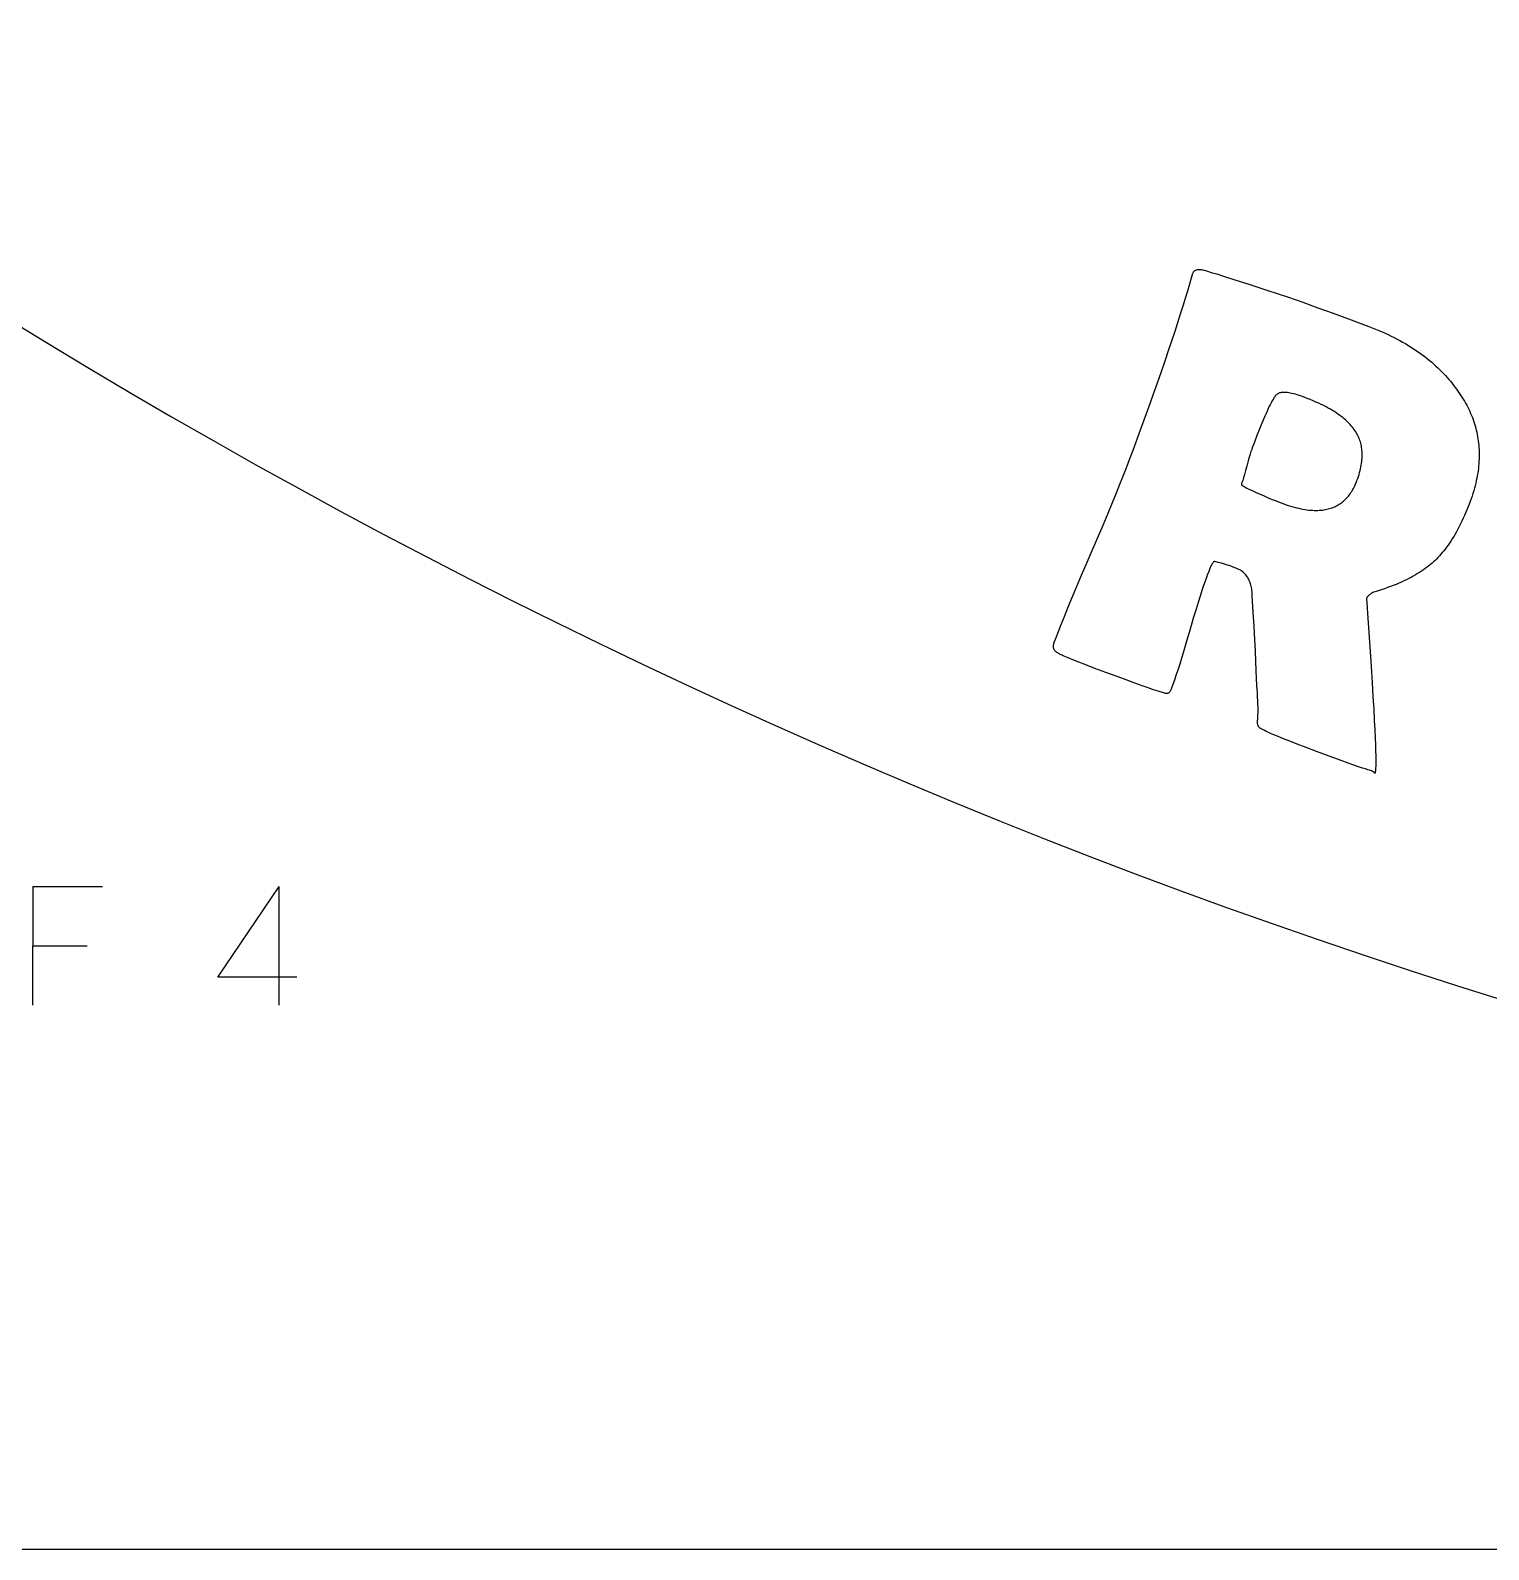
# Model space of a CAD drawing. Header units: inches. Extents: x -1316 to -504, y 751 to 1208.
# Drawn here: x -1205 to -1155.9, y 751.2 to 802.4 of the extents above; entities that cross this region are included whole.
import ezdxf

# ---------------------------------------------------------------- set-up
doc = ezdxf.new("R2010")
doc.units = ezdxf.units.IN
doc.header["$MEASUREMENT"] = 0
doc.linetypes.add('Continuous2', pattern=[0])
for name, color, linetype in [('68343 AND 68344 CARRIAGE AND ARM PLATE', 1, 'Continuous'), ('68351 TABLE', 1, 'Continuous'), ('68369 Idler Mount', 1, 'Continuous'), ('STOCK OUTLINE', 1, 'Continuous')]:
    doc.layers.add(name, color=color, linetype=linetype)

msp = doc.modelspace()

# ---------------------------------------------------------------- linework, layer by layer
at = {"layer": '68343 AND 68344 CARRIAGE AND ARM PLATE', "color": 3, "linetype": 'Continuous2', "lineweight": -3, "true_color": 0x00ff00}
for p, q in [((-1165.975, 793.861), (-1165.917, 794.064)), ((-1165.917, 794.064), (-1165.865, 794.22)), ((-1165.865, 794.22), (-1165.859, 794.237)), ((-1165.859, 794.237), (-1165.851, 794.252)), ((-1165.851, 794.252), (-1165.843, 794.266)), ((-1165.843, 794.266), (-1165.833, 794.279)), ((-1165.833, 794.279), (-1165.822, 794.29)), ((-1165.822, 794.29), (-1165.81, 794.301)), ((-1165.81, 794.301), (-1165.797, 794.31)), ((-1165.797, 794.31), (-1165.783, 794.318)), ((-1165.783, 794.318), (-1165.767, 794.325)), ((-1165.767, 794.325), (-1165.749, 794.331)), ((-1165.749, 794.331), (-1165.73, 794.336)), ((-1165.73, 794.336), (-1165.71, 794.339)), ((-1165.71, 794.339), (-1165.687, 794.341)), ((-1165.687, 794.341), (-1165.662, 794.342)), ((-1165.662, 794.342), (-1165.635, 794.342)), ((-1165.635, 794.342), (-1165.605, 794.339)), ((-1165.605, 794.339), (-1165.572, 794.335)), ((-1165.572, 794.335), (-1165.537, 794.329)), ((-1165.537, 794.329), (-1165.498, 794.32)), ((-1165.498, 794.32), (-1165.495, 794.32)), ((-1165.495, 794.32), (-1165.448, 794.307)), ((-1165.448, 794.307), (-1165.37, 794.285)), ((-1165.37, 794.285), (-1165.247, 794.249)), ((-1165.247, 794.249), (-1165.066, 794.194)), ((-1165.066, 794.194), (-1164.808, 794.113)), ((-1164.808, 794.113), (-1164.456, 794.001)), ((-1164.456, 794.001), (-1163.985, 793.85)), ((-1166.117, 793.381), (-1166.043, 793.627)), ((-1166.043, 793.627), (-1165.975, 793.861)), ((-1163.985, 793.85), (-1163.374, 793.651)), ((-1163.374, 793.651), (-1162.68, 793.425)), ((-1162.68, 793.425), (-1162.166, 793.241)), ((-1166.281, 792.849), (-1166.196, 793.122)), ((-1166.196, 793.122), (-1166.117, 793.381)), ((-1162.166, 793.241), (-1161.653, 793.056)), ((-1161.653, 793.056), (-1161.141, 792.869)), ((-1166.47, 792.262), (-1166.372, 792.563)), ((-1166.372, 792.563), (-1166.281, 792.849)), ((-1161.141, 792.869), (-1160.629, 792.681)), ((-1160.629, 792.681), (-1160.118, 792.491)), ((-1160.118, 792.491), (-1159.937, 792.424)), ((-1159.937, 792.424), (-1159.823, 792.38)), ((-1159.823, 792.38), (-1159.711, 792.336)), ((-1166.685, 791.615), (-1166.574, 791.946)), ((-1166.574, 791.946), (-1166.47, 792.262)), ((-1159.711, 792.336), (-1159.602, 792.29)), ((-1159.602, 792.29), (-1159.495, 792.244)), ((-1159.495, 792.244), (-1159.389, 792.197)), ((-1159.389, 792.197), (-1159.286, 792.149)), ((-1159.286, 792.149), (-1159.185, 792.101)), ((-1159.185, 792.101), (-1159.086, 792.051)), ((-1159.086, 792.051), (-1158.989, 792.001)), ((-1158.989, 792.001), (-1158.894, 791.95)), ((-1158.894, 791.95), (-1158.801, 791.898)), ((-1158.801, 791.898), (-1158.709, 791.846)), ((-1166.803, 791.268), (-1166.685, 791.615)), ((-1158.709, 791.846), (-1158.62, 791.792)), ((-1158.62, 791.792), (-1158.532, 791.738)), ((-1158.532, 791.738), (-1158.446, 791.684)), ((-1158.446, 791.684), (-1158.362, 791.628)), ((-1158.362, 791.628), (-1158.28, 791.572)), ((-1158.28, 791.572), (-1158.199, 791.514)), ((-1158.199, 791.514), (-1158.12, 791.456)), ((-1158.12, 791.456), (-1158.043, 791.398)), ((-1158.043, 791.398), (-1157.967, 791.338)), ((-1157.967, 791.338), (-1157.893, 791.278)), ((-1167.061, 790.524), (-1166.929, 790.904)), ((-1166.929, 790.904), (-1166.803, 791.268)), ((-1157.893, 791.278), (-1157.821, 791.217)), ((-1157.821, 791.217), (-1157.75, 791.156)), ((-1157.75, 791.156), (-1157.681, 791.093)), ((-1157.681, 791.093), (-1157.613, 791.03)), ((-1157.613, 791.03), (-1157.547, 790.966)), ((-1157.547, 790.966), (-1157.482, 790.902)), ((-1157.482, 790.902), (-1157.419, 790.836)), ((-1157.419, 790.836), (-1157.358, 790.77)), ((-1167.202, 790.126), (-1167.061, 790.524)), ((-1157.358, 790.77), (-1157.297, 790.703)), ((-1157.297, 790.703), (-1157.239, 790.635)), ((-1157.239, 790.635), (-1157.181, 790.567)), ((-1157.181, 790.567), (-1157.125, 790.497)), ((-1157.125, 790.497), (-1157.071, 790.427)), ((-1157.071, 790.427), (-1157.018, 790.356)), ((-1157.018, 790.356), (-1156.966, 790.284)), ((-1167.351, 789.71), (-1167.202, 790.126)), ((-1163.235, 789.853), (-1163.268, 789.788)), ((-1163.206, 789.907), (-1163.235, 789.853)), ((-1163.179, 789.952), (-1163.206, 789.907)), ((-1163.156, 789.989), (-1163.179, 789.952)), ((-1163.136, 790.02), (-1163.156, 789.989)), ((-1163.118, 790.044), (-1163.136, 790.02)), ((-1163.102, 790.063), (-1163.118, 790.044)), ((-1163.101, 790.065), (-1163.102, 790.063)), ((-1163.091, 790.081), (-1163.101, 790.065)), ((-1163.08, 790.097), (-1163.091, 790.081)), ((-1163.068, 790.112), (-1163.08, 790.097)), ((-1163.055, 790.125), (-1163.068, 790.112)), ((-1163.04, 790.138), (-1163.055, 790.125)), ((-1163.024, 790.149), (-1163.04, 790.138)), ((-1163.007, 790.16), (-1163.024, 790.149)), ((-1162.988, 790.169), (-1163.007, 790.16)), ((-1162.967, 790.178), (-1162.988, 790.169)), ((-1162.945, 790.185), (-1162.967, 790.178)), ((-1162.92, 790.192), (-1162.945, 790.185)), ((-1162.894, 790.197), (-1162.92, 790.192)), ((-1162.865, 790.201), (-1162.894, 790.197)), ((-1162.834, 790.203), (-1162.865, 790.201)), ((-1162.8, 790.204), (-1162.834, 790.203)), ((-1162.764, 790.204), (-1162.8, 790.204)), ((-1162.724, 790.201), (-1162.764, 790.204)), ((-1162.682, 790.197), (-1162.724, 790.201)), ((-1162.636, 790.19), (-1162.682, 790.197)), ((-1162.587, 790.182), (-1162.636, 790.19)), ((-1162.533, 790.171), (-1162.587, 790.182)), ((-1162.476, 790.157), (-1162.533, 790.171)), ((-1162.415, 790.141), (-1162.476, 790.157)), ((-1162.349, 790.122), (-1162.415, 790.141)), ((-1162.279, 790.099), (-1162.349, 790.122)), ((-1162.204, 790.074), (-1162.279, 790.099)), ((-1162.124, 790.044), (-1162.204, 790.074)), ((-1162.014, 790.002), (-1162.124, 790.044)), ((-1161.912, 789.962), (-1162.014, 790.002)), ((-1161.814, 789.921), (-1161.912, 789.962)), ((-1161.72, 789.88), (-1161.814, 789.921)), ((-1161.629, 789.839), (-1161.72, 789.88)), ((-1161.543, 789.798), (-1161.629, 789.839)), ((-1156.966, 790.284), (-1156.916, 790.211)), ((-1156.916, 790.211), (-1156.896, 790.182)), ((-1156.896, 790.182), (-1156.849, 790.115)), ((-1156.849, 790.115), (-1156.805, 790.047)), ((-1156.805, 790.047), (-1156.762, 789.979)), ((-1156.762, 789.979), (-1156.72, 789.911)), ((-1156.72, 789.911), (-1156.681, 789.842)), ((-1156.681, 789.842), (-1156.643, 789.774)), ((-1167.509, 789.276), (-1167.351, 789.71)), ((-1163.445, 789.404), (-1163.502, 789.269)), ((-1163.393, 789.521), (-1163.445, 789.404)), ((-1163.347, 789.624), (-1163.393, 789.521)), ((-1163.305, 789.712), (-1163.347, 789.624)), ((-1163.268, 789.788), (-1163.305, 789.712)), ((-1161.461, 789.757), (-1161.543, 789.798)), ((-1161.382, 789.717), (-1161.461, 789.757)), ((-1161.307, 789.676), (-1161.382, 789.717)), ((-1161.235, 789.636), (-1161.307, 789.676)), ((-1161.166, 789.595), (-1161.235, 789.636)), ((-1161.101, 789.555), (-1161.166, 789.595)), ((-1161.039, 789.515), (-1161.101, 789.555)), ((-1160.98, 789.475), (-1161.039, 789.515)), ((-1160.924, 789.435), (-1160.98, 789.475)), ((-1160.871, 789.395), (-1160.924, 789.435)), ((-1160.82, 789.355), (-1160.871, 789.395)), ((-1160.772, 789.316), (-1160.82, 789.355)), ((-1160.727, 789.276), (-1160.772, 789.316)), ((-1156.643, 789.774), (-1156.607, 789.705)), ((-1156.607, 789.705), (-1156.573, 789.636)), ((-1156.573, 789.636), (-1156.54, 789.567)), ((-1156.54, 789.567), (-1156.509, 789.497)), ((-1156.509, 789.497), (-1156.48, 789.428)), ((-1156.48, 789.428), (-1156.452, 789.358)), ((-1156.452, 789.358), (-1156.426, 789.288)), ((-1167.85, 788.349), (-1167.675, 788.822)), ((-1167.675, 788.822), (-1167.509, 789.276)), ((-1163.634, 788.943), (-1163.71, 788.749)), ((-1163.564, 789.116), (-1163.634, 788.943)), ((-1163.502, 789.269), (-1163.564, 789.116)), ((-1160.684, 789.237), (-1160.727, 789.276)), ((-1160.644, 789.198), (-1160.684, 789.237)), ((-1160.606, 789.159), (-1160.644, 789.198)), ((-1160.57, 789.12), (-1160.606, 789.159)), ((-1160.537, 789.081), (-1160.57, 789.12)), ((-1160.505, 789.042), (-1160.537, 789.081)), ((-1160.497, 789.032), (-1160.505, 789.042)), ((-1160.466, 788.994), (-1160.497, 789.032)), ((-1160.436, 788.955), (-1160.466, 788.994)), ((-1160.408, 788.916), (-1160.436, 788.955)), ((-1160.382, 788.876), (-1160.408, 788.916)), ((-1160.357, 788.835), (-1160.382, 788.876)), ((-1160.334, 788.794), (-1160.357, 788.835)), ((-1160.313, 788.753), (-1160.334, 788.794)), ((-1156.426, 789.288), (-1156.401, 789.217)), ((-1156.401, 789.217), (-1156.378, 789.147)), ((-1156.378, 789.147), (-1156.357, 789.076)), ((-1156.357, 789.076), (-1156.337, 789.004)), ((-1156.337, 789.004), (-1156.319, 788.932)), ((-1156.319, 788.932), (-1156.302, 788.86)), ((-1156.302, 788.86), (-1156.287, 788.788)), ((-1156.287, 788.788), (-1156.274, 788.715)), ((-1168.034, 787.856), (-1167.85, 788.349)), ((-1163.887, 788.281), (-1163.911, 788.21)), ((-1163.866, 788.34), (-1163.887, 788.281)), ((-1163.794, 788.532), (-1163.866, 788.34)), ((-1163.71, 788.749), (-1163.794, 788.532)), ((-1160.292, 788.711), (-1160.313, 788.753)), ((-1160.274, 788.668), (-1160.292, 788.711)), ((-1160.256, 788.624), (-1160.274, 788.668)), ((-1160.24, 788.58), (-1160.256, 788.624)), ((-1160.226, 788.535), (-1160.24, 788.58)), ((-1160.213, 788.49), (-1160.226, 788.535)), ((-1160.202, 788.443), (-1160.213, 788.49)), ((-1160.192, 788.396), (-1160.202, 788.443)), ((-1160.183, 788.348), (-1160.192, 788.396)), ((-1160.176, 788.299), (-1160.183, 788.348)), ((-1160.171, 788.25), (-1160.176, 788.299)), ((-1156.274, 788.715), (-1156.262, 788.642)), ((-1156.262, 788.642), (-1156.251, 788.568)), ((-1156.251, 788.568), (-1156.242, 788.494)), ((-1156.242, 788.494), (-1156.235, 788.419)), ((-1156.235, 788.419), (-1156.229, 788.344)), ((-1156.229, 788.344), (-1156.225, 788.268)), ((-1156.225, 788.268), (-1156.222, 788.192)), ((-1168.136, 787.587), (-1168.059, 787.79)), ((-1168.059, 787.79), (-1168.034, 787.856)), ((-1164.041, 787.764), (-1164.051, 787.723)), ((-1164.003, 787.903), (-1164.041, 787.764)), ((-1163.969, 788.022), (-1164.003, 787.903)), ((-1163.938, 788.124), (-1163.969, 788.022)), ((-1163.911, 788.21), (-1163.938, 788.124)), ((-1160.204, 787.695), (-1160.193, 787.755)), ((-1160.193, 787.755), (-1160.184, 787.815)), ((-1160.184, 787.815), (-1160.176, 787.873)), ((-1160.176, 787.873), (-1160.17, 787.93)), ((-1160.167, 788.199), (-1160.171, 788.25)), ((-1160.17, 787.93), (-1160.166, 787.986)), ((-1160.164, 788.147), (-1160.167, 788.199)), ((-1160.166, 787.986), (-1160.164, 788.041)), ((-1160.163, 788.095), (-1160.164, 788.147)), ((-1160.164, 788.041), (-1160.163, 788.095)), ((-1156.233, 787.803), (-1156.24, 787.723)), ((-1156.228, 787.882), (-1156.233, 787.803)), ((-1156.224, 787.96), (-1156.228, 787.882)), ((-1156.222, 788.038), (-1156.224, 787.96)), ((-1156.222, 788.192), (-1156.221, 788.115)), ((-1156.221, 788.115), (-1156.222, 788.038)), ((-1168.325, 787.109), (-1168.226, 787.357)), ((-1168.226, 787.357), (-1168.136, 787.587)), ((-1164.162, 787.331), (-1164.19, 787.24)), ((-1164.129, 787.44), (-1164.162, 787.331)), ((-1164.093, 787.57), (-1164.129, 787.44)), ((-1164.051, 787.723), (-1164.093, 787.57)), ((-1160.339, 787.23), (-1160.313, 787.301)), ((-1160.313, 787.301), (-1160.29, 787.37)), ((-1160.29, 787.37), (-1160.269, 787.438)), ((-1160.269, 787.438), (-1160.249, 787.504)), ((-1160.249, 787.504), (-1160.232, 787.569)), ((-1160.232, 787.569), (-1160.217, 787.633)), ((-1160.217, 787.633), (-1160.204, 787.695)), ((-1156.301, 787.314), (-1156.318, 787.23)), ((-1156.285, 787.397), (-1156.301, 787.314)), ((-1156.271, 787.48), (-1156.285, 787.397)), ((-1156.259, 787.562), (-1156.271, 787.48)), ((-1156.249, 787.643), (-1156.259, 787.562)), ((-1156.24, 787.723), (-1156.249, 787.643)), ((-1168.576, 786.495), (-1168.443, 786.819)), ((-1168.443, 786.819), (-1168.325, 787.109)), ((-1164.215, 787.165), (-1164.235, 787.112)), ((-1164.235, 787.112), (-1164.235, 787.109)), ((-1164.235, 787.109), (-1164.234, 787.105)), ((-1164.234, 787.105), (-1164.231, 787.099)), ((-1164.231, 787.099), (-1164.225, 787.092)), ((-1164.225, 787.092), (-1164.215, 787.082)), ((-1164.19, 787.24), (-1164.215, 787.165)), ((-1164.215, 787.082), (-1164.199, 787.07)), ((-1164.199, 787.07), (-1164.176, 787.055)), ((-1164.176, 787.055), (-1164.145, 787.035)), ((-1164.145, 787.035), (-1164.102, 787.011)), ((-1164.102, 787.011), (-1164.047, 786.981)), ((-1164.047, 786.981), (-1164.001, 786.958)), ((-1164.001, 786.958), (-1163.869, 786.894)), ((-1163.869, 786.894), (-1163.736, 786.833)), ((-1163.736, 786.833), (-1163.603, 786.773)), ((-1163.603, 786.773), (-1163.469, 786.714)), ((-1160.63, 786.708), (-1160.6, 786.746)), ((-1160.6, 786.746), (-1160.571, 786.785)), ((-1160.571, 786.785), (-1160.542, 786.826)), ((-1160.542, 786.826), (-1160.514, 786.869)), ((-1160.514, 786.869), (-1160.487, 786.914)), ((-1160.487, 786.914), (-1160.461, 786.961)), ((-1160.461, 786.961), (-1160.436, 787.009)), ((-1160.436, 787.009), (-1160.411, 787.06)), ((-1160.411, 787.06), (-1160.387, 787.112)), ((-1160.387, 787.112), (-1160.364, 787.167)), ((-1160.364, 787.167), (-1160.339, 787.23)), ((-1156.433, 786.798), (-1156.461, 786.709)), ((-1156.406, 786.886), (-1156.433, 786.798)), ((-1156.381, 786.974), (-1156.406, 786.886)), ((-1156.358, 787.06), (-1156.381, 786.974)), ((-1156.337, 787.145), (-1156.358, 787.06)), ((-1156.318, 787.23), (-1156.337, 787.145)), ((-1168.726, 786.135), (-1168.576, 786.495)), ((-1163.469, 786.714), (-1163.334, 786.657)), ((-1163.334, 786.657), (-1163.199, 786.601)), ((-1163.199, 786.601), (-1163.063, 786.547)), ((-1163.063, 786.547), (-1162.926, 786.494)), ((-1162.926, 786.494), (-1162.864, 786.471)), ((-1162.864, 786.471), (-1162.777, 786.439)), ((-1162.777, 786.439), (-1162.692, 786.409)), ((-1162.692, 786.409), (-1162.609, 786.383)), ((-1162.609, 786.383), (-1162.529, 786.358)), ((-1162.529, 786.358), (-1162.451, 786.336)), ((-1162.451, 786.336), (-1162.375, 786.316)), ((-1162.375, 786.316), (-1162.301, 786.299)), ((-1162.301, 786.299), (-1162.229, 786.283)), ((-1162.229, 786.283), (-1162.159, 786.27)), ((-1162.159, 786.27), (-1162.091, 786.258)), ((-1162.091, 786.258), (-1162.025, 786.248)), ((-1162.025, 786.248), (-1161.961, 786.241)), ((-1161.961, 786.241), (-1161.898, 786.235)), ((-1161.898, 786.235), (-1161.837, 786.231)), ((-1161.837, 786.231), (-1161.777, 786.228)), ((-1161.777, 786.228), (-1161.72, 786.227)), ((-1161.72, 786.227), (-1161.663, 786.228)), ((-1161.663, 786.228), (-1161.608, 786.231)), ((-1161.608, 786.231), (-1161.555, 786.235)), ((-1161.555, 786.235), (-1161.503, 786.24)), ((-1161.503, 786.24), (-1161.452, 786.247)), ((-1161.452, 786.247), (-1161.403, 786.255)), ((-1161.403, 786.255), (-1161.355, 786.265)), ((-1161.355, 786.265), (-1161.308, 786.276)), ((-1161.308, 786.276), (-1161.262, 786.289)), ((-1161.262, 786.289), (-1161.218, 786.302)), ((-1161.218, 786.302), (-1161.174, 786.318)), ((-1161.174, 786.318), (-1161.132, 786.334)), ((-1161.132, 786.334), (-1161.09, 786.352)), ((-1161.09, 786.352), (-1161.05, 786.371)), ((-1161.05, 786.371), (-1161.01, 786.392)), ((-1161.01, 786.392), (-1160.971, 786.413)), ((-1160.971, 786.413), (-1160.934, 786.436)), ((-1160.934, 786.436), (-1160.897, 786.461)), ((-1160.897, 786.461), (-1160.861, 786.487)), ((-1160.861, 786.487), (-1160.825, 786.514)), ((-1160.825, 786.514), (-1160.791, 786.543)), ((-1160.791, 786.543), (-1160.757, 786.573)), ((-1160.757, 786.573), (-1160.724, 786.604)), ((-1160.724, 786.604), (-1160.692, 786.637)), ((-1160.692, 786.637), (-1160.661, 786.672)), ((-1160.661, 786.672), (-1160.63, 786.708)), ((-1156.624, 786.27), (-1156.668, 786.164)), ((-1156.581, 786.38), (-1156.624, 786.27)), ((-1156.538, 786.492), (-1156.581, 786.38)), ((-1156.524, 786.529), (-1156.538, 786.492)), ((-1156.492, 786.619), (-1156.524, 786.529)), ((-1156.461, 786.709), (-1156.492, 786.619)), ((-1169.083, 785.291), (-1168.895, 785.734)), ((-1168.895, 785.734), (-1168.726, 786.135)), ((-1156.848, 785.772), (-1156.894, 785.681)), ((-1156.803, 785.865), (-1156.848, 785.772)), ((-1156.757, 785.962), (-1156.803, 785.865)), ((-1156.713, 786.061), (-1156.757, 785.962)), ((-1156.668, 786.164), (-1156.713, 786.061)), ((-1169.292, 784.804), (-1169.083, 785.291)), ((-1157.174, 785.197), (-1157.222, 785.126)), ((-1157.127, 785.271), (-1157.174, 785.197)), ((-1157.079, 785.348), (-1157.127, 785.271)), ((-1157.033, 785.427), (-1157.079, 785.348)), ((-1156.986, 785.509), (-1157.033, 785.427)), ((-1156.94, 785.594), (-1156.986, 785.509)), ((-1156.894, 785.681), (-1156.94, 785.594)), ((-1169.427, 784.489), (-1169.292, 784.804)), ((-1157.562, 784.694), (-1157.612, 784.641)), ((-1157.513, 784.749), (-1157.562, 784.694)), ((-1157.464, 784.806), (-1157.513, 784.749)), ((-1157.415, 784.865), (-1157.464, 784.806)), ((-1157.366, 784.927), (-1157.415, 784.865)), ((-1157.318, 784.991), (-1157.366, 784.927)), ((-1157.27, 785.057), (-1157.318, 784.991)), ((-1157.222, 785.126), (-1157.27, 785.057)), ((-1169.618, 784.043), (-1169.427, 784.489)), ((-1165.336, 784.175), (-1165.366, 784.096)), ((-1165.308, 784.242), (-1165.336, 784.175)), ((-1165.283, 784.299), (-1165.308, 784.242)), ((-1165.261, 784.346), (-1165.283, 784.299)), ((-1165.241, 784.385), (-1165.261, 784.346)), ((-1165.224, 784.417), (-1165.241, 784.385)), ((-1165.208, 784.443), (-1165.224, 784.417)), ((-1165.194, 784.463), (-1165.208, 784.443)), ((-1165.181, 784.478), (-1165.194, 784.463)), ((-1165.17, 784.49), (-1165.181, 784.478)), ((-1165.161, 784.498), (-1165.17, 784.49)), ((-1165.152, 784.504), (-1165.161, 784.498)), ((-1165.144, 784.508), (-1165.152, 784.504)), ((-1165.137, 784.509), (-1165.144, 784.508)), ((-1165.13, 784.509), (-1165.137, 784.509)), ((-1165.124, 784.508), (-1165.13, 784.509)), ((-1165.011, 784.477), (-1165.124, 784.508)), ((-1164.902, 784.446), (-1165.011, 784.477)), ((-1164.8, 784.415), (-1164.902, 784.446)), ((-1164.705, 784.385), (-1164.8, 784.415)), ((-1164.616, 784.355), (-1164.705, 784.385)), ((-1164.534, 784.326), (-1164.616, 784.355)), ((-1164.457, 784.297), (-1164.534, 784.326)), ((-1164.386, 784.269), (-1164.457, 784.297)), ((-1164.32, 784.241), (-1164.386, 784.269)), ((-1164.259, 784.214), (-1164.32, 784.241)), ((-1164.247, 784.205), (-1164.259, 784.214)), ((-1164.217, 784.182), (-1164.247, 784.205)), ((-1164.188, 784.158), (-1164.217, 784.182)), ((-1158.163, 784.183), (-1158.23, 784.14)), ((-1158.099, 784.227), (-1158.163, 784.183)), ((-1158.037, 784.271), (-1158.099, 784.227)), ((-1157.977, 784.316), (-1158.037, 784.271)), ((-1157.919, 784.361), (-1157.977, 784.316)), ((-1157.864, 784.406), (-1157.919, 784.361)), ((-1157.81, 784.452), (-1157.864, 784.406)), ((-1157.758, 784.498), (-1157.81, 784.452)), ((-1157.707, 784.545), (-1157.758, 784.498)), ((-1157.661, 784.59), (-1157.707, 784.545)), ((-1157.612, 784.641), (-1157.661, 784.59)), ((-1169.789, 783.639), (-1169.618, 784.043)), ((-1165.509, 783.694), (-1165.564, 783.527)), ((-1165.458, 783.841), (-1165.509, 783.694)), ((-1165.412, 783.971), (-1165.458, 783.841)), ((-1165.371, 784.085), (-1165.412, 783.971)), ((-1165.366, 784.096), (-1165.371, 784.085)), ((-1164.16, 784.133), (-1164.188, 784.158)), ((-1164.134, 784.107), (-1164.16, 784.133)), ((-1164.109, 784.081), (-1164.134, 784.107)), ((-1164.085, 784.053), (-1164.109, 784.081)), ((-1164.063, 784.024), (-1164.085, 784.053)), ((-1164.042, 783.994), (-1164.063, 784.024)), ((-1164.022, 783.963), (-1164.042, 783.994)), ((-1164.003, 783.931), (-1164.022, 783.963)), ((-1163.985, 783.898), (-1164.003, 783.931)), ((-1163.968, 783.863), (-1163.985, 783.898)), ((-1163.953, 783.827), (-1163.968, 783.863)), ((-1163.939, 783.79), (-1163.953, 783.827)), ((-1163.926, 783.752), (-1163.939, 783.79)), ((-1163.914, 783.712), (-1163.926, 783.752)), ((-1163.904, 783.67), (-1163.914, 783.712)), ((-1163.895, 783.628), (-1163.904, 783.67)), ((-1159.213, 783.661), (-1159.313, 783.625)), ((-1159.117, 783.698), (-1159.213, 783.661)), ((-1159.023, 783.735), (-1159.117, 783.698)), ((-1158.932, 783.774), (-1159.023, 783.735)), ((-1158.844, 783.812), (-1158.932, 783.774)), ((-1158.759, 783.851), (-1158.844, 783.812)), ((-1158.676, 783.891), (-1158.759, 783.851)), ((-1158.595, 783.931), (-1158.676, 783.891)), ((-1158.517, 783.972), (-1158.595, 783.931)), ((-1158.442, 784.013), (-1158.517, 783.972)), ((-1158.369, 784.055), (-1158.442, 784.013)), ((-1158.298, 784.097), (-1158.369, 784.055)), ((-1158.23, 784.14), (-1158.298, 784.097)), ((-1170.078, 782.945), (-1169.942, 783.274)), ((-1169.942, 783.274), (-1169.789, 783.639)), ((-1165.625, 783.339), (-1165.691, 783.129)), ((-1165.564, 783.527), (-1165.625, 783.339)), ((-1163.887, 783.583), (-1163.895, 783.628)), ((-1163.881, 783.537), (-1163.887, 783.583)), ((-1163.876, 783.489), (-1163.881, 783.537)), ((-1163.867, 783.351), (-1163.876, 783.489)), ((-1163.834, 782.805), (-1163.867, 783.351)), ((-1160.011, 783.272), (-1160.016, 783.259)), ((-1160.016, 783.259), (-1160.015, 783.244)), ((-1160.015, 783.244), (-1160.006, 783.117)), ((-1160.002, 783.29), (-1160.011, 783.272)), ((-1159.992, 783.308), (-1160.002, 783.29)), ((-1159.979, 783.326), (-1159.992, 783.308)), ((-1159.965, 783.343), (-1159.979, 783.326)), ((-1159.949, 783.36), (-1159.965, 783.343)), ((-1159.931, 783.377), (-1159.949, 783.36)), ((-1159.911, 783.393), (-1159.931, 783.377)), ((-1159.888, 783.41), (-1159.911, 783.393)), ((-1159.863, 783.426), (-1159.888, 783.41)), ((-1159.835, 783.441), (-1159.863, 783.426)), ((-1159.804, 783.457), (-1159.835, 783.441)), ((-1159.77, 783.472), (-1159.804, 783.457)), ((-1159.733, 783.486), (-1159.77, 783.472)), ((-1159.692, 783.501), (-1159.733, 783.486)), ((-1159.629, 783.52), (-1159.692, 783.501)), ((-1159.52, 783.554), (-1159.629, 783.52)), ((-1159.415, 783.589), (-1159.52, 783.554)), ((-1159.313, 783.625), (-1159.415, 783.589)), ((-1170.304, 782.386), (-1170.198, 782.649)), ((-1170.198, 782.649), (-1170.078, 782.945)), ((-1165.763, 782.895), (-1165.842, 782.634)), ((-1165.691, 783.129), (-1165.763, 782.895)), ((-1163.806, 782.315), (-1163.834, 782.805)), ((-1160.006, 783.117), (-1159.971, 782.597)), ((-1170.478, 781.943), (-1170.397, 782.151)), ((-1170.397, 782.151), (-1170.304, 782.386)), ((-1165.985, 782.144), (-1166.078, 781.827)), ((-1165.927, 782.346), (-1165.985, 782.144)), ((-1165.842, 782.634), (-1165.927, 782.346)), ((-1163.782, 781.876), (-1163.806, 782.315)), ((-1159.971, 782.597), (-1159.877, 781.143)), ((-1170.569, 781.667), (-1170.567, 781.687)), ((-1170.569, 781.647), (-1170.569, 781.667)), ((-1170.568, 781.628), (-1170.569, 781.647)), ((-1170.566, 781.609), (-1170.568, 781.628)), ((-1170.567, 781.687), (-1170.563, 781.709)), ((-1170.563, 781.709), (-1170.557, 781.731)), ((-1170.557, 781.731), (-1170.549, 781.755)), ((-1170.549, 781.755), (-1170.548, 781.759)), ((-1170.548, 781.759), (-1170.478, 781.943)), ((-1166.078, 781.827), (-1166.163, 781.541)), ((-1163.763, 781.485), (-1163.782, 781.876)), ((-1170.562, 781.591), (-1170.566, 781.609)), ((-1170.556, 781.573), (-1170.562, 781.591)), ((-1170.549, 781.555), (-1170.556, 781.573)), ((-1170.54, 781.538), (-1170.549, 781.555)), ((-1170.529, 781.521), (-1170.54, 781.538)), ((-1170.517, 781.505), (-1170.529, 781.521)), ((-1170.503, 781.488), (-1170.517, 781.505)), ((-1170.486, 781.472), (-1170.503, 781.488)), ((-1170.468, 781.456), (-1170.486, 781.472)), ((-1170.447, 781.44), (-1170.468, 781.456)), ((-1170.423, 781.424), (-1170.447, 781.44)), ((-1170.397, 781.409), (-1170.423, 781.424)), ((-1170.361, 781.39), (-1170.397, 781.409)), ((-1170.337, 781.378), (-1170.361, 781.39)), ((-1170.308, 781.365), (-1170.337, 781.378)), ((-1170.274, 781.349), (-1170.308, 781.365)), ((-1170.234, 781.331), (-1170.274, 781.349)), ((-1170.187, 781.311), (-1170.234, 781.331)), ((-1170.068, 781.26), (-1170.187, 781.311)), ((-1169.913, 781.197), (-1170.068, 781.26)), ((-1169.716, 781.119), (-1169.913, 781.197)), ((-1169.47, 781.023), (-1169.716, 781.119)), ((-1166.241, 781.284), (-1166.313, 781.053)), ((-1166.163, 781.541), (-1166.241, 781.284)), ((-1163.746, 781.138), (-1163.763, 781.485)), ((-1163.734, 780.831), (-1163.746, 781.138)), ((-1159.877, 781.143), (-1159.831, 780.433)), ((-1169.168, 780.907), (-1169.47, 781.023)), ((-1168.801, 780.769), (-1169.168, 780.907)), ((-1168.451, 780.638), (-1168.801, 780.769)), ((-1168.118, 780.515), (-1168.451, 780.638)), ((-1166.439, 780.664), (-1166.491, 780.509)), ((-1166.379, 780.847), (-1166.439, 780.664)), ((-1166.313, 781.053), (-1166.379, 780.847)), ((-1163.724, 780.562), (-1163.734, 780.831)), ((-1167.829, 780.41), (-1168.118, 780.515)), ((-1167.581, 780.321), (-1167.829, 780.41)), ((-1167.37, 780.247), (-1167.581, 780.321)), ((-1167.191, 780.186), (-1167.37, 780.247)), ((-1167.042, 780.136), (-1167.191, 780.186)), ((-1166.999, 780.123), (-1167.042, 780.136)), ((-1166.897, 780.091), (-1166.999, 780.123)), ((-1166.796, 780.058), (-1166.897, 780.091)), ((-1166.681, 780.081), (-1166.693, 780.073)), ((-1166.668, 780.092), (-1166.681, 780.081)), ((-1166.656, 780.104), (-1166.668, 780.092)), ((-1166.644, 780.119), (-1166.656, 780.104)), ((-1166.633, 780.136), (-1166.644, 780.119)), ((-1166.622, 780.155), (-1166.633, 780.136)), ((-1166.611, 780.178), (-1166.622, 780.155)), ((-1166.6, 780.204), (-1166.611, 780.178)), ((-1166.586, 780.241), (-1166.6, 780.204)), ((-1166.541, 780.366), (-1166.586, 780.241)), ((-1166.491, 780.509), (-1166.541, 780.366)), ((-1163.717, 780.327), (-1163.724, 780.562)), ((-1163.707, 780.208), (-1163.717, 780.327)), ((-1163.696, 780.067), (-1163.707, 780.208)), ((-1159.831, 780.433), (-1159.8, 779.952)), ((-1166.794, 780.058), (-1166.796, 780.058)), ((-1166.778, 780.055), (-1166.794, 780.058)), ((-1166.762, 780.054), (-1166.778, 780.055)), ((-1166.747, 780.055), (-1166.762, 780.054)), ((-1166.733, 780.057), (-1166.747, 780.055)), ((-1166.719, 780.06), (-1166.733, 780.057)), ((-1166.706, 780.066), (-1166.719, 780.06)), ((-1166.693, 780.073), (-1166.706, 780.066)), ((-1163.687, 779.936), (-1163.696, 780.067)), ((-1163.681, 779.814), (-1163.687, 779.936)), ((-1163.677, 779.702), (-1163.681, 779.814)), ((-1163.674, 779.599), (-1163.677, 779.702)), ((-1163.673, 779.504), (-1163.674, 779.599)), ((-1159.8, 779.952), (-1159.775, 779.53)), ((-1163.691, 779.117), (-1163.69, 779.135)), ((-1163.691, 779.09), (-1163.691, 779.117)), ((-1163.69, 779.065), (-1163.691, 779.09)), ((-1163.69, 779.135), (-1163.684, 779.196)), ((-1163.687, 779.042), (-1163.69, 779.065)), ((-1163.684, 779.196), (-1163.68, 779.263)), ((-1163.68, 779.263), (-1163.676, 779.336)), ((-1163.676, 779.336), (-1163.674, 779.416)), ((-1163.674, 779.416), (-1163.673, 779.504)), ((-1159.775, 779.53), (-1159.755, 779.161)), ((-1159.755, 779.161), (-1159.739, 778.84)), ((-1163.682, 779.02), (-1163.687, 779.042)), ((-1163.677, 779), (-1163.682, 779.02)), ((-1163.67, 778.981), (-1163.677, 779)), ((-1163.663, 778.964), (-1163.67, 778.981)), ((-1163.654, 778.948), (-1163.663, 778.964)), ((-1163.643, 778.933), (-1163.654, 778.948)), ((-1163.632, 778.918), (-1163.643, 778.933)), ((-1163.619, 778.905), (-1163.632, 778.918)), ((-1163.605, 778.893), (-1163.619, 778.905)), ((-1163.599, 778.888), (-1163.605, 778.893)), ((-1163.592, 778.884), (-1163.599, 778.888)), ((-1163.582, 778.877), (-1163.592, 778.884)), ((-1163.567, 778.869), (-1163.582, 778.877)), ((-1163.549, 778.859), (-1163.567, 778.869)), ((-1163.526, 778.847), (-1163.549, 778.859)), ((-1163.492, 778.83), (-1163.526, 778.847)), ((-1163.449, 778.808), (-1163.492, 778.83)), ((-1163.395, 778.782), (-1163.449, 778.808)), ((-1163.344, 778.758), (-1163.395, 778.782)), ((-1163.249, 778.715), (-1163.344, 778.758)), ((-1163.139, 778.668), (-1163.249, 778.715)), ((-1162.995, 778.607), (-1163.139, 778.668)), ((-1162.818, 778.535), (-1162.995, 778.607)), ((-1159.739, 778.84), (-1159.727, 778.564)), ((-1159.727, 778.564), (-1159.718, 778.327)), ((-1162.605, 778.451), (-1162.818, 778.535)), ((-1162.353, 778.352), (-1162.605, 778.451)), ((-1162.055, 778.238), (-1162.353, 778.352)), ((-1161.707, 778.107), (-1162.055, 778.238)), ((-1161.487, 778.025), (-1161.707, 778.107)), ((-1159.718, 778.327), (-1159.712, 778.127)), ((-1159.712, 778.127), (-1159.708, 777.959)), ((-1161.155, 777.902), (-1161.487, 778.025)), ((-1160.875, 777.799), (-1161.155, 777.902)), ((-1160.64, 777.715), (-1160.875, 777.799)), ((-1160.445, 777.646), (-1160.64, 777.715)), ((-1160.285, 777.592), (-1160.445, 777.646)), ((-1160.156, 777.549), (-1160.285, 777.592)), ((-1160.054, 777.516), (-1160.156, 777.549)), ((-1159.973, 777.492), (-1160.054, 777.516)), ((-1159.712, 777.538), (-1159.716, 777.481)), ((-1159.709, 777.612), (-1159.712, 777.538)), ((-1159.707, 777.704), (-1159.709, 777.612)), ((-1159.708, 777.959), (-1159.707, 777.819)), ((-1159.707, 777.819), (-1159.707, 777.704)), ((-1159.912, 777.475), (-1159.973, 777.492)), ((-1159.855, 777.45), (-1159.912, 777.475)), ((-1159.817, 777.432), (-1159.855, 777.45)), ((-1159.788, 777.417), (-1159.817, 777.432)), ((-1159.768, 777.404), (-1159.788, 777.417)), ((-1159.753, 777.394), (-1159.768, 777.404)), ((-1159.744, 777.386), (-1159.753, 777.394)), ((-1159.738, 777.38), (-1159.744, 777.386)), ((-1159.735, 777.375), (-1159.738, 777.38)), ((-1159.734, 777.371), (-1159.735, 777.375)), ((-1159.732, 777.374), (-1159.735, 777.367)), ((-1159.735, 777.367), (-1159.734, 777.371)), ((-1159.73, 777.383), (-1159.732, 777.374)), ((-1159.728, 777.393), (-1159.73, 777.383)), ((-1159.725, 777.406), (-1159.728, 777.393)), ((-1159.723, 777.42), (-1159.725, 777.406)), ((-1159.72, 777.437), (-1159.723, 777.42)), ((-1159.716, 777.481), (-1159.72, 777.437))]:
    msp.add_line(p, q, dxfattribs=at)
at = {"layer": '68351 TABLE', "color": 1, "linetype": 'Continuous2', "lineweight": -3, "true_color": 0xff0000}
msp.add_arc((-1090.121, 979.815), 220, 215.01308, 324.98692, dxfattribs=at)
at = {"layer": '68369 Idler Mount', "color": 3, "linetype": 'Continuous2', "lineweight": -3, "true_color": 0x00ff00}
for p, q in [((-1204.953, 773.556), (-1202.607, 773.556)), ((-1204.953, 773.556), (-1204.953, 771.556)), ((-1198.721, 770.499), (-1196.65, 773.556)), ((-1196.65, 769.556), (-1196.65, 773.556)), ((-1204.953, 771.556), (-1203.121, 771.556)), ((-1204.953, 769.556), (-1204.953, 771.556)), ((-1196.064, 770.499), (-1198.721, 770.499))]:
    msp.add_line(p, q, dxfattribs=at)
at = {"layer": 'STOCK OUTLINE', "color": 2, "linetype": 'Continuous2', "lineweight": -3, "true_color": 0xffff00}
msp.add_line((-503.671, 751.215), (-1316.471, 751.215), dxfattribs=at)

doc.saveas('drawing.dxf')
